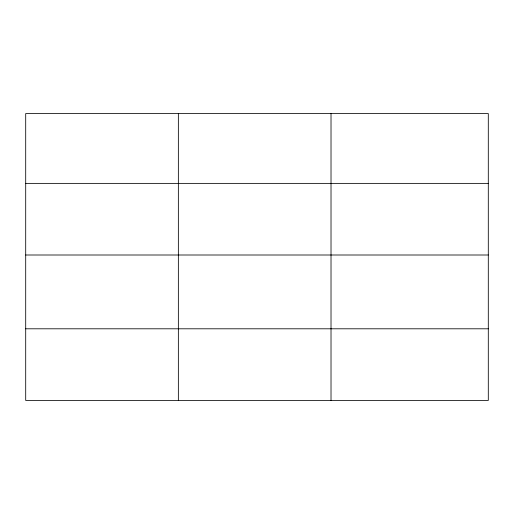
<?xml version="1.0" encoding="UTF-8"?>
<svg xmlns="http://www.w3.org/2000/svg" width="514" height="514" viewBox="0 0 514 514"><rect width="100%" height="100%" fill="white"/><g stroke="black" fill="none" stroke-linecap="round" stroke-linejoin="round"><path stroke-width="0.77" d="M488.3 255.002L488.3 113.575L25.7 113.575L25.7 400.425L488.3 400.425L488.3 255.002L25.7 255.002M25.7 183.376L488.3 183.376M25.7 328.799L488.3 328.799M331.016 113.575L331.016 400.425M178.358 113.575L178.358 400.425"/></g></svg>
